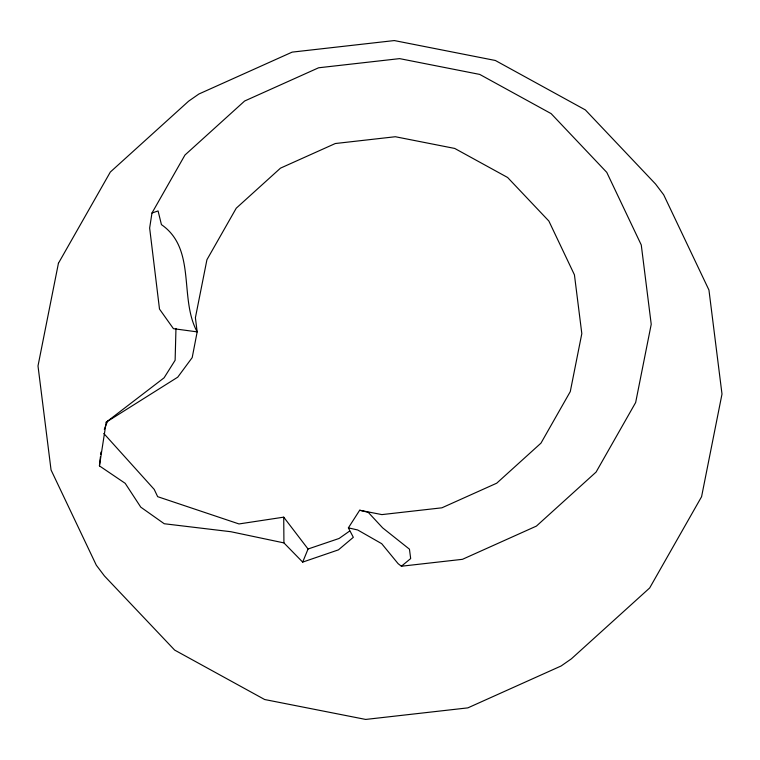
<?xml version="1.0" encoding="UTF-8"?>
<svg xmlns="http://www.w3.org/2000/svg" width="760" height="760" viewBox="0 0 760 760"><rect width="100%" height="100%" fill="white"/><g stroke="black" fill="none" stroke-linecap="round" stroke-linejoin="round"><path stroke-width="1.14" d="M175.968 328.444L175.123 360.278L164.075 377.834L106.201 422.19L99.436 465.899L125.2 483.322L140.771 507.148L164.245 523.744L230.879 531.725L283.926 542.896L302.68 562.106L338.438 549.86L353.324 537.32L348.384 527.858L359.68 510.236L381.872 514.606L441.902 507.813L496.726 483.189L540.958 443.156L570.275 391.609L581.818 333.611L574.436 274.844L548.872 221.046L507.623 177.489L454.717 148.438L395.342 136.733L335.302 143.526L280.488 168.141L236.255 208.183L206.929 259.73L195.396 317.727L197.173 331.873L192.195 357.608L177.736 377.178L106.201 422.19M99.436 465.899L100.424 456.712M100.671 454.413L100.918 452.115M151.971 213.018L149.644 228.028L159.495 309.073L173.423 328.672L197.173 331.873C178.809 298.072 196.745 249.061 161.434 224.627L158.08 210.947L151.971 213.018L184.956 155.04L244.644 101.004L318.611 67.782L399.617 58.624L479.731 74.413L551.114 113.611L606.774 172.377L641.269 244.967L651.225 324.273L635.654 402.524L596.087 472.074L536.408 526.1L462.441 559.322L401.394 566.228L398.116 563.673L381.71 543.685L357.675 529.967L348.384 527.858M104.3 429.324L107.768 420.612M302.68 562.106L308.056 549.005L339.093 538.469L349.591 531.088M401.394 566.228L410.675 558.572L409.45 549.176L382.66 527.877L368.239 512.335L359.68 510.236M308.056 549.005L283.727 517.161L239.001 523.944L157.662 496.669L154.204 489.392L103.797 433.466M283.727 517.161L283.926 542.896M58.425 263.283L38 365.94L51.053 469.974L96.311 565.202L104.443 575.966L174.648 650.085L264.66 699.523L365.693 719.435L467.856 707.873L561.127 665.978L571.378 658.834L649.676 587.955L701.575 496.717L722 394.06L708.947 290.026L663.689 194.798L655.557 184.034L585.352 109.915L495.339 60.477L394.307 40.565L292.144 52.126L198.873 94.021L188.623 101.165L110.323 172.045L58.425 263.283"/></g></svg>
